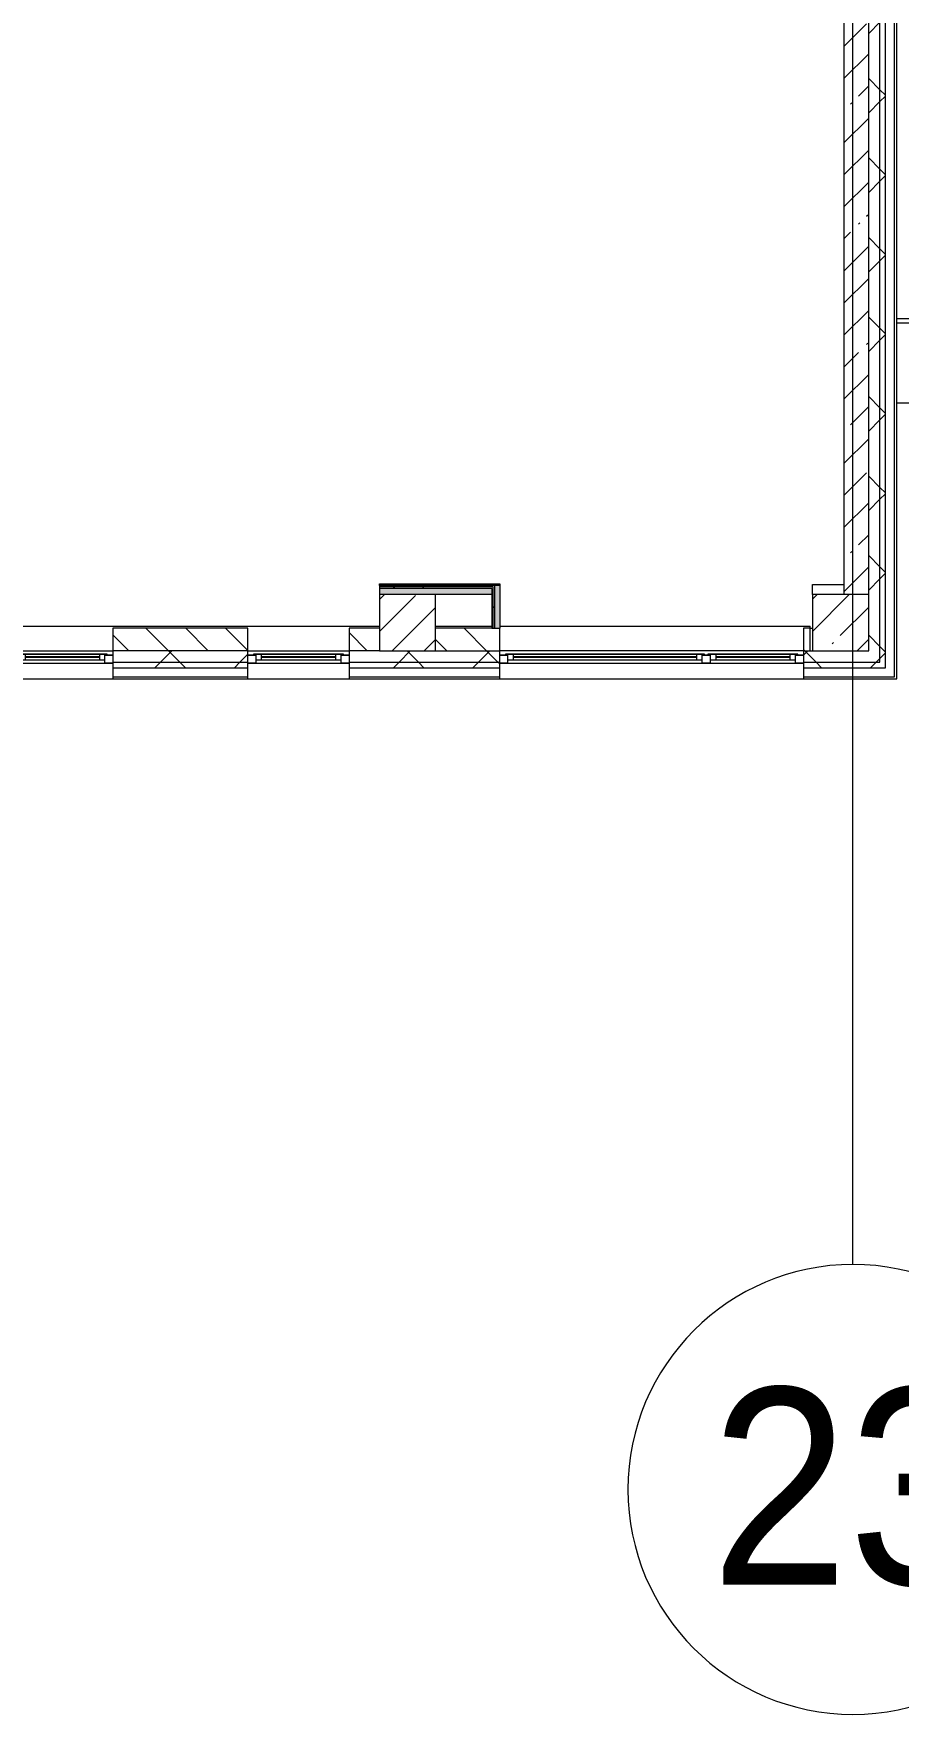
# Model space of a CAD drawing. Header units: millimetres. Extents: x -2911 to 185427, y -8553 to 29000.
# Drawn here: x 135693 to 143381, y -5906 to 9037 of the extents above; entities that cross this region are included whole.
import ezdxf

# ---------------------------------------------------------------- set-up
doc = ezdxf.new("R2010")
doc.units = ezdxf.units.MM
for name, color, linetype, lineweight, true_color in [('A-FLOR-2', 7, 'Continuous', 5, 0xaaaaaa), ('I-WALL-1', 7, 'Continuous', 5, 0xe7e7e7), ('I-WALL-2', 7, 'Continuous', 9, 0xe7e7e7)]:
    doc.layers.add(name, color=color, linetype=linetype, lineweight=lineweight, true_color=true_color)
for name, color, linetype, lineweight in [('A-GENM-1', 7, 'Continuous', 5), ('A-GLAZ-2', 7, 'Continuous', 5), ('A-WALL', 7, 'Continuous', 9), ('A-WALL-3', 7, 'Continuous', 5), ('I-WALL-3', 7, 'Continuous', 5), ('S-COLS-2', 7, 'Continuous', 5), ('Оси', 7, 'Continuous', 9), ('Оси-1', 7, 'Continuous', 20)]:
    doc.layers.add(name, color=color, linetype=linetype, lineweight=lineweight)
doc.styles.add('Arial_1', font='arial.ttf', dxfattribs={"width": 0.9, "height": 1750})
pattern_1 = [(45, (58417.4, 0), (-353.5534, 353.5534), []), (135, (58417.4, 0), (-353.5534, -353.5534), [])]
pattern_2 = [(135, (58417.4, 0), (-176.7767, -176.7767), [])]
pattern_3 = [(45, (58417.4, 0), (-530.33, 530.33), []), (135, (58417.4, 0), (-530.33, -530.33), [])]

# ---------------------------------------------------------------- blocks, each defined once
blk = doc.blocks.new('BSC_Колонна _Прямоугольная - 500х500-V181-2_9_1_птичка')
at = {"layer": 'S-COLS-2'}
h = blk.add_hatch(dxfattribs=at)
h.set_pattern_fill('FP_116', color=256, style=0, pattern_type=2)
h.set_pattern_definition([(45, (-80600, -3800), (-285.1231, 285.1231), []), (45, (-80314.88, -3800), (-285.1231, 285.1231), [504.031, -100.806, 16.764, -84.042])])
h.paths.add_polyline_path([(-121, -250), (250, -250), (250, 250), (-250, 250), (-250, -250)])
for p, q in [((250, 250), (-250, 250)), ((-250, 250), (-250, -250)), ((250, -250), (250, 250)), ((-250, -250), (250, -250))]:
    blk.add_line(p, q, dxfattribs=at)
blk = doc.blocks.new('120_Окно_СКБ_2Ст - 120_Окно_СКБ_2Ст 2700х2500 _мал створка слева_-22808065-2_9_1_птичка')
at = {"layer": 'A-GLAZ-2'}
for p, q in [((-1350, -75), (-1350, -5)), ((-1350, -5), (-1280, -5)), ((1350, -5), (-1350, -5)), ((-1280, -75), (-1350, -75)), ((-1350, -75), (-1300, -75)), ((-1280, -75), (-1300, -75)), ((-1300, -75), (-1300, -85)), ((-1300, -85), (-500, -85)), ((-500, -85), (-1300, -85)), ((-1280, -5), (-1280, -75)), ((-520, -35), (-1280, -35)), ((-1280, -35), (-1280, -75)), ((-1230, -85), (-1230, -35)), ((-1230, -55), (-570, -55)), ((-570, -65), (-1230, -65)), ((-570, -85), (-570, -35)), ((-520, -75), (-520, -5)), ((-520, -5), (-450, -5)), ((-520, -75), (-520, -35)), ((-450, -75), (-520, -75)), ((-500, -75), (-520, -75)), ((-500, -75), (-470, -75)), ((-500, -85), (-500, -75)), ((-450, -75), (-470, -75)), ((-470, -75), (-470, -85)), ((-470, -85), (1300, -85)), ((1300, -85), (-470, -85)), ((-450, -5), (-450, -75)), ((1280, -35), (-450, -35)), ((-450, -35), (-450, -75)), ((-400, -85), (-400, -35)), ((-400, -55), (1230, -55)), ((1230, -65), (-400, -65)), ((1230, -85), (1230, -35)), ((1280, -75), (1280, -5)), ((1280, -5), (1350, -5)), ((1280, -75), (1280, -35)), ((1350, -75), (1280, -75)), ((1300, -75), (1280, -75)), ((1300, -75), (1350, -75)), ((1300, -85), (1300, -75)), ((1350, -5), (1350, -75))]:
    blk.add_line(p, q, dxfattribs=at)
blk = doc.blocks.new('120_Окно_СКБ_1Ст - 120_Окно_СКБ_1Ст 900х2500_h_-19906150-2_9_1_птичка')
at = {"layer": 'A-GLAZ-2'}
for p, q in [((-450, -75), (-450, -5)), ((-450, -5), (-380, -5)), ((450, -5), (-450, -5)), ((-380, -75), (-450, -75)), ((-450, -75), (-400, -75)), ((-380, -75), (-400, -75)), ((-400, -75), (-400, -85)), ((-400, -85), (400, -85)), ((400, -85), (-400, -85)), ((-380, -5), (-380, -75)), ((380, -35), (-380, -35)), ((-380, -35), (-380, -75)), ((-330, -85), (-330, -35)), ((-330, -55), (330, -55)), ((330, -65), (-330, -65)), ((330, -85), (330, -35)), ((380, -75), (380, -5)), ((380, -5), (450, -5)), ((380, -75), (380, -35)), ((450, -75), (380, -75)), ((400, -75), (380, -75)), ((400, -75), (450, -75)), ((400, -85), (400, -75)), ((450, -5), (450, -75))]:
    blk.add_line(p, q, dxfattribs=at)
blk = doc.blocks.new('парапет9 - парапет-22867712-2_9_1_птичка')
at = {"layer": 'A-GENM-1'}
for p, q in [((89202, 8002), (84950, 8002)), ((89202, 7964), (84950, 7964)), ((84950, 7255), (89202, 7255))]:
    blk.add_line(p, q, dxfattribs=at)
blk = doc.blocks.new('BSC_Колонна _Прямоугольная - 500х500-V289-2_9_1_птичка')
at = {"layer": 'S-COLS-2'}
h = blk.add_hatch(dxfattribs=at)
h.set_pattern_fill('FP_213', color=256, style=0, pattern_type=2)
h.set_pattern_definition([(45, (-84450, -3800), (-285.1231, 285.1231), []), (45, (-84164.88, -3800), (-285.1231, 285.1231), [504.031, -100.806, 16.764, -84.042])])
h.paths.add_polyline_path([(-250, -250), (250, -250), (250, 250), (-250, 250), (-250, -99)])
for p, q in [((250, 250), (-250, 250)), ((-250, 250), (-250, -250)), ((250, -250), (250, 250)), ((-250, -250), (250, -250))]:
    blk.add_line(p, q, dxfattribs=at)
blk = doc.blocks.new('Ось сетки - D8-29747960-2_9_1_птичка')
at = {"layer": 'Оси-1'}
for start, end in [(360, 180), (180, 360)]:
    blk.add_arc((0, 0), 4, start, end, dxfattribs=at)

msp = doc.modelspace()

# ---------------------------------------------------------------- hatches: boundary and pattern name
at = {"layer": 'A-WALL-3'}
h = msp.add_hatch(dxfattribs=at)
h.set_pattern_fill('FP_120', color=256, style=0, pattern_type=2)
h.set_pattern_definition(pattern_1)
h.paths.add_polyline_path([(143117.4, 3450), (143217.4, 3450), (143217.4, 10250), (143117.4, 10250), (143117.4, 3550)])
h = msp.add_hatch(dxfattribs=at)
h.set_pattern_fill('FP_120', color=256, style=0, pattern_type=2)
h.set_pattern_definition(pattern_1)
h.paths.add_polyline_path([(143267.4, 3400), (143267.4, 10250), (143217.4, 10250), (143217.4, 3400)])
h = msp.add_hatch(dxfattribs=at)
h.set_pattern_fill('FP_130', color=256, style=0, pattern_type=2)
h.set_pattern_definition(pattern_2)
h.paths.add_polyline_path([(138497.4, 3550), (138767.4, 3550), (138767.4, 3750), (138497.4, 3750), (138497.4, 3701.2)])
h.paths.add_polyline_path([(137597.4, 3550), (137597.4, 3750), (136397.4, 3750), (136397.4, 3550), (137040.9, 3550)])
h.paths.add_polyline_path([(135497.4, 3550), (135497.4, 3750), (134397.4, 3750), (134397.4, 3550), (135185.9, 3550)])
h = msp.add_hatch(dxfattribs=at)
h.set_pattern_fill('FP_130', color=256, style=0, pattern_type=2)
h.set_pattern_definition(pattern_2)
h.paths.add_polyline_path([(139823.5, 3550), (139837.4, 3550), (139837.4, 3750), (139267.4, 3750), (139267.4, 3550)])
h.paths.add_polyline_path([(142597.4, 3550), (142597.4, 3750), (142537.4, 3750), (142537.4, 3550)])
h = msp.add_hatch(dxfattribs=at)
h.set_pattern_fill('FP_120', color=256, style=0, pattern_type=2)
h.set_pattern_definition(pattern_1)
h.paths.add_polyline_path([(139823.5, 3450), (139837.4, 3450), (139837.4, 3550), (138497.4, 3550), (138497.4, 3450), (138895.9, 3450)])
h.paths.add_polyline_path([(142537.4, 3450), (143117.4, 3450), (143117.4, 3550), (142537.4, 3550)])
h.paths.add_polyline_path([(134397.4, 3450), (135497.4, 3450), (135497.4, 3550), (134117.4, 3550), (134117.4, 3450), (134258.3, 3450)])
h.paths.add_polyline_path([(136397.4, 3450), (137597.4, 3450), (137597.4, 3550), (136397.4, 3550)])
h = msp.add_hatch(dxfattribs=at)
h.set_pattern_fill('FP_120', color=256, style=0, pattern_type=2)
h.set_pattern_definition(pattern_1)
h.paths.add_polyline_path([(143217.4, 3400), (143217.4, 3450), (142537.4, 3450), (142537.4, 3400), (143117.4, 3400)])
h.paths.add_polyline_path([(135185.9, 3400), (135497.4, 3400), (135497.4, 3450), (134117.4, 3450), (134117.4, 3400), (134258.3, 3400)])
h.paths.add_polyline_path([(136397.4, 3400), (137597.4, 3400), (137597.4, 3450), (136397.4, 3450)])
h.paths.add_polyline_path([(139823.5, 3400), (139837.4, 3400), (139837.4, 3450), (138497.4, 3450), (138497.4, 3400), (138895.9, 3400)])
at = {"layer": 'I-WALL-1'}
msp.add_hatch(color=256, dxfattribs=at).paths.add_polyline_path([(139767.4, 4055), (139767.4, 4105), (138767.4, 4105), (138767.4, 4055), (138895.9, 4055)])
at = {"layer": 'I-WALL-2'}
msp.add_hatch(color=256, dxfattribs=at).paths.add_polyline_path([(139823.5, 3750), (139842.4, 3750), (139842.4, 4130), (139792.4, 4130), (139792.4, 3750)])
at = {"layer": 'I-WALL-3'}
h = msp.add_hatch(dxfattribs=at)
h.set_pattern_fill('FP_128', color=256, style=0, pattern_type=2)
h.set_pattern_definition([(45, (58417.4, 0), (-285.1231, 285.1231), []), (45, (58702.5, 0), (-285.1231, 285.1231), [504.031, -100.806, 16.764, -84.042])])
h.paths.add_polyline_path([(143117.4, 4050), (143117.4, 10900), (142897.4, 10900), (142897.4, 4050)])
h.paths.add_polyline_path([(142897.4, 11550), (143117.4, 11550), (143117.4, 15150), (142897.4, 15150), (142897.4, 12200)])
h = msp.add_hatch(dxfattribs=at)
h.set_pattern_fill('FP_224', color=256, style=0, pattern_type=2)
h.set_pattern_definition(pattern_3)
h.paths.add_polyline_path([(139779.9, 4117.5), (139792.4, 4117.5), (139792.4, 4130), (138767.4, 4130), (138767.4, 4117.5), (138895.9, 4117.5)])
h = msp.add_hatch(dxfattribs=at)
h.set_pattern_fill('FP_224', color=256, style=0, pattern_type=2)
h.set_pattern_definition(pattern_3)
h.paths.add_polyline_path([(139767.4, 4105), (139779.9, 4105), (139779.9, 4117.5), (138767.4, 4117.5), (138767.4, 4105), (138895.9, 4105)])
h = msp.add_hatch(dxfattribs=at)
h.set_pattern_fill('FP_224', color=256, style=0, pattern_type=2)
h.set_pattern_definition(pattern_3)
h.paths.add_polyline_path([(139767.4, 3750), (139779.9, 3750), (139779.9, 4105), (139767.4, 4105), (139767.4, 4055)])
h = msp.add_hatch(dxfattribs=at)
h.set_pattern_fill('FP_224', color=256, style=0, pattern_type=2)
h.set_pattern_definition(pattern_3)
h.paths.add_polyline_path([(139779.9, 3750), (139792.4, 3750), (139792.4, 4117.5), (139779.9, 4117.5), (139779.9, 4055)])

# ---------------------------------------------------------------- linework, layer by layer
at = {"layer": 'A-FLOR-2'}
for p, q in [((138767.4, 4130), (138767.4, 4145)), ((138767.4, 4145), (139837.4, 4145)), ((139837.4, 4145), (139837.4, 4130)), ((142617.4, 4050), (142617.4, 4140)), ((142617.4, 4140), (142897.4, 4140)), ((142597.4, 3750), (142617.4, 3750))]:
    msp.add_line(p, q, dxfattribs=at)
at = {"layer": 'A-WALL'}
for p, q in [((143217.4, 3450), (143217.4, 10250)), ((143267.4, 3400), (143267.4, 10250)), ((143347.4, 3320), (143347.4, 10250)), ((139779.9, 4117.5), (138767.4, 4117.5)), ((139767.4, 4105), (138767.4, 4105)), ((139767.4, 4105), (139767.4, 4055)), ((139779.9, 3750), (139779.9, 4117.5)), ((139792.4, 3750), (139792.4, 4130)), ((137597.4, 3550), (136397.4, 3550)), ((136397.4, 3450), (137597.4, 3450)), ((138767.4, 3550), (138497.4, 3550)), ((138497.4, 3450), (139837.4, 3450)), ((139267.4, 3550), (139837.4, 3550)), ((142537.4, 3550), (142597.4, 3550)), ((142537.4, 3450), (143217.4, 3450)), ((136397.4, 3400), (137597.4, 3400)), ((136397.4, 3320), (137597.4, 3320)), ((138497.4, 3400), (139837.4, 3400)), ((138497.4, 3320), (139837.4, 3320)), ((142537.4, 3400), (143267.4, 3400)), ((142537.4, 3320), (143347.4, 3320))]:
    msp.add_line(p, q, dxfattribs=at)
at = {"layer": 'A-WALL-3'}
for p, q in [((143367.4, 3300), (143367.4, 10400)), ((143117.4, 4050), (143117.4, 4050)), ((136397.4, 3750), (136397.4, 3300)), ((137597.4, 3750), (136397.4, 3750)), ((137597.4, 3300), (137597.4, 3750)), ((138497.4, 3750), (138497.4, 3300)), ((138767.4, 3750), (138497.4, 3750)), ((139767.4, 3750), (139267.4, 3750)), ((139837.4, 3300), (139837.4, 3750)), ((142537.4, 3750), (142537.4, 3300)), ((142597.4, 3750), (142537.4, 3750)), ((142597.4, 3550), (142597.4, 3750)), ((135497.4, 3550), (136397.4, 3550)), ((137597.4, 3550), (138497.4, 3550)), ((142597.4, 3550), (142617.4, 3550)), ((134275.4, 3300), (143367.4, 3300))]:
    msp.add_line(p, q, dxfattribs=at)
at = {"layer": 'I-WALL-3'}
for p, q in [((142897.4, 10900), (142897.4, 4050)), ((143117.4, 4050), (143117.4, 10900)), ((139842.4, 4130), (138767.4, 4130)), ((138767.4, 4130), (138767.4, 4055)), ((138767.4, 4055), (139767.4, 4055)), ((139767.4, 4055), (139767.4, 3750)), ((139842.4, 3750), (139842.4, 4130)), ((134671, 3770), (138767.4, 3770)), ((139267.4, 3770), (139767.4, 3770)), ((139767.4, 3750), (139842.4, 3750)), ((139842.4, 3770), (142597.4, 3770)), ((142597.4, 3750), (142597.4, 3770)), ((142537.4, 3550), (139837.4, 3550))]:
    msp.add_line(p, q, dxfattribs=at)
at = {"layer": 'Оси'}
msp.add_line((142977.4, -1906.3), (142977.4, 9979), dxfattribs=at)

# ---------------------------------------------------------------- block references
at = {"layer": 'A-GENM-1'}
msp.add_blockref('парапет9 - парапет-22867712-2_9_1_птичка', (58417.4, -1500), dxfattribs=at)
at = {"layer": 'A-GLAZ-2', "rotation": 180}
for name, p in [('120_Окно_СКБ_1Ст - 120_Окно_СКБ_1Ст 900х2500_h_-19906150-2_9_1_птичка', (135947.4, 3435)), ('120_Окно_СКБ_1Ст - 120_Окно_СКБ_1Ст 900х2500_h_-19906150-2_9_1_птичка', (138047.4, 3435)), ('120_Окно_СКБ_2Ст - 120_Окно_СКБ_2Ст 2700х2500 _мал створка слева_-22808065-2_9_1_птичка', (141187.4, 3435))]:
    msp.add_blockref(name, p, dxfattribs=at)
at = {"layer": 'S-COLS-2'}
for name, p in [('BSC_Колонна _Прямоугольная - 500х500-V181-2_9_1_птичка', (139017.4, 3800)), ('BSC_Колонна _Прямоугольная - 500х500-V289-2_9_1_птичка', (142867.4, 3800))]:
    msp.add_blockref(name, p, dxfattribs=at)
at = {"layer": 'Оси-1', "xscale": 499.9999999999995, "yscale": 499.9999999999995, "zscale": 499.9999999999995}
msp.add_blockref('Ось сетки - D8-29747960-2_9_1_птичка', (142977.4, -3906.3), dxfattribs=at)

# ---------------------------------------------------------------- texts
at = {"layer": 'Оси', "insert": (141714.3, -3003), "char_height": 1750, "width": 3030.379, "attachment_point": 1, "style": 'Arial_1'}
msp.add_mtext('23', dxfattribs=at)

doc.saveas('drawing.dxf')
